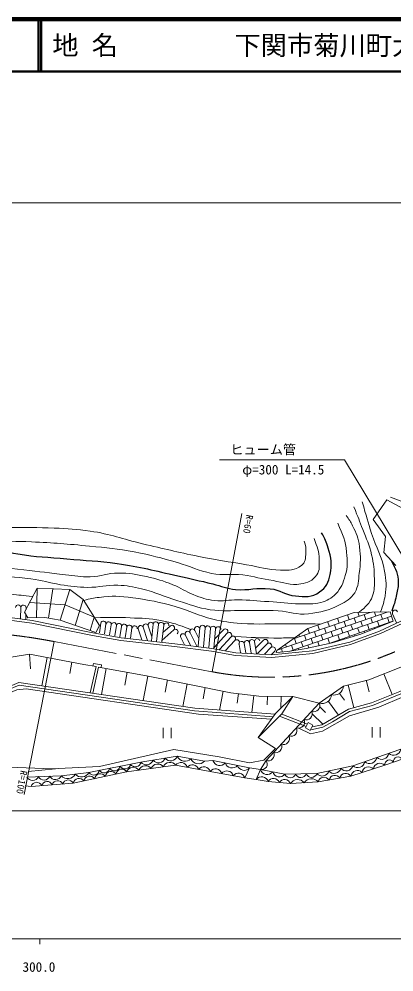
# Model space of a CAD drawing. Units: millimetres, scale not verified. Extents: x 40000 to 680011, y 20000 to 380000.
# Drawn here: x 364062 to 435372, y 198715 to 380000 of the extents above; entities that cross this region are included whole.
import ezdxf
from ezdxf.enums import TextEntityAlignment as Align

# ---------------------------------------------------------------- set-up
doc = ezdxf.new("R2010")
doc.units = ezdxf.units.MM
doc.header["$LTSCALE"] = 1000
doc.linetypes.add('CHAIN', pattern=[18.5, 12, -1.5, 3.5, -1.5])
for name, color, linetype, lineweight in [('M-BGD', 7, 'Continuous', 13), ('M-BGD-HTXT', 7, 'Continuous', 13), ('M-BMK', 2, 'CHAIN', 13), ('M-TTL', 2, 'Continuous', 140), ('M-TTL-BAND', 7, 'Continuous', 13), ('M-TTL-LINE', 7, 'Continuous', 50)]:
    doc.layers.add(name, color=color, linetype=linetype, lineweight=lineweight)
doc.layers.add('M-TTL-TXT', color=7, linetype='Continuous')
doc.styles.add('ＭＳ ゴシック', font='')
doc.styles.get('ＭＳ ゴシック').set_extended_font_data('MS Gothic')

msp = doc.modelspace()

# ---------------------------------------------------------------- linework, layer by layer
at = {"layer": 'M-BGD'}
for p, q in [((365100, 267139), (367489, 271759)), ((367489, 271759), (367350, 266093)), ((367489, 271759), (373727, 271445)), ((370486, 271608), (369635, 266015)), ((373727, 271445), (371887, 265632)), ((373727, 271445), (376257, 269573)), ((366074, 269023), (372807, 268539)), ((372807, 268539), (378367, 266222)), ((376276, 269558), (374725, 264656)), ((376257, 269573), (379386, 264603)), ((364395, 268023), (364323, 265970)), ((365714, 266061), (365100, 267139)), ((365349, 266702), (365319, 265837)), ((365395, 267987), (365384, 267689)), ((434302, 267242), (413177, 259931)), ((431065, 267180), (416080, 261994)), ((418983, 264057), (427829, 267118)), ((427829, 267118), (418983, 264057)), ((426543, 266673), (426870, 265728)), ((427829, 267118), (434625, 267248)), ((428501, 267131), (428760, 266382)), ((429705, 266709), (430032, 265764)), ((430604, 267171), (430650, 267036)), ((431655, 267191), (431922, 266418)), ((432867, 266745), (433194, 265800)), ((433757, 267231), (433812, 267072)), ((434625, 267248), (435248, 265458)), ((435119, 266865), (435844, 265154)), ((368985, 266126), (365714, 266061)), ((371887, 265632), (368985, 266126)), ((378692, 263292), (371887, 265632)), ((378367, 266222), (377562, 263680)), ((379610, 265053), (379337, 263259)), ((380599, 264902), (380317, 263054)), ((381587, 264751), (381297, 262849)), ((389601, 264903), (389230, 261727)), ((390594, 264787), (390224, 261612)), ((434921, 266398), (415612, 259716)), ((420873, 264711), (421200, 263766)), ((422763, 265365), (423090, 264420)), ((435153, 265420), (422865, 261168)), ((424035, 264747), (424362, 263802)), ((424653, 266019), (424980, 265074)), ((425925, 265401), (426252, 264456)), ((427197, 264783), (427524, 263838)), ((427815, 266055), (428142, 265110)), ((429087, 265437), (429414, 264492)), ((435248, 265458), (429100, 262993)), ((430359, 264819), (430686, 263874)), ((430977, 266091), (431304, 265146)), ((432249, 265473), (432576, 264528)), ((433521, 264855), (433549, 264777)), ((434139, 266127), (434466, 265182)), ((379386, 264603), (378692, 263292)), ((382576, 264600), (382278, 262644)), ((383565, 264450), (383258, 262439)), ((384553, 264299), (384249, 262302)), ((385542, 264148), (385243, 262187)), ((386732, 263966), (387397, 261929)), ((387683, 264277), (388491, 261803)), ((388633, 264587), (389319, 262487)), ((391587, 264671), (391217, 261497)), ((393484, 263791), (391246, 261745)), ((392809, 264529), (391423, 263262)), ((396590, 263249), (397894, 260685)), ((397481, 263703), (398285, 262122)), ((398463, 264202), (398161, 260670)), ((399459, 264117), (399155, 260550)), ((400456, 264032), (400148, 260430)), ((401452, 263947), (401139, 260284)), ((403662, 263135), (401155, 260468)), ((402934, 263820), (401292, 262074)), ((413069, 259855), (418983, 264057)), ((418983, 264057), (419310, 263112)), ((420255, 263439), (420582, 262494)), ((422145, 264093), (422472, 263148)), ((423417, 263475), (423744, 262530)), ((429100, 262993), (423601, 261333)), ((425307, 264129), (425634, 263184)), ((426579, 263511), (426906, 262566)), ((427851, 262893), (427938, 262643)), ((428469, 264165), (428796, 263220)), ((429741, 263547), (429831, 263287)), ((431631, 264201), (431690, 264032)), ((394807, 262343), (395503, 260975)), ((395699, 262796), (396698, 260830)), ((404391, 262450), (402163, 260080)), ((405120, 261765), (403333, 259864)), ((406893, 261197), (407205, 259410)), ((407878, 261369), (408230, 259355)), ((408863, 261542), (409255, 259300)), ((410567, 261840), (409072, 260348)), ((411273, 261132), (409405, 259269)), ((416475, 262131), (416802, 261186)), ((417284, 262850), (417420, 262458)), ((417747, 261513), (418074, 260568)), ((418365, 262785), (418692, 261840)), ((423601, 261333), (418646, 260218)), ((419637, 262167), (419964, 261222)), ((420909, 261549), (421173, 260787)), ((421527, 262821), (421854, 261876)), ((422799, 262203), (423126, 261258)), ((424071, 261585), (424106, 261486)), ((424689, 262857), (425016, 261912)), ((425961, 262239), (426022, 262064)), ((405908, 261025), (406180, 259465)), ((411979, 260424), (410749, 259197)), ((412685, 259716), (412092, 259124)), ((412991, 259465), (413069, 259855)), ((415196, 259647), (412991, 259465)), ((413967, 260205), (414189, 259564)), ((414736, 261040), (414912, 260532)), ((418646, 260218), (415196, 259647)), ((415857, 260859), (416184, 259914)), ((417129, 260241), (417219, 259982)), ((419019, 260895), (419210, 260345)), ((360146, 258196), (366046, 259188)), ((366046, 259188), (376397, 257230)), ((366046, 259188), (366250, 256406)), ((369380, 258561), (368363, 253154)), ((374102, 257664), (373695, 255508)), ((376397, 257230), (378709, 256809)), ((378709, 256809), (377587, 251806)), ((379201, 256720), (378083, 251733)), ((378115, 256917), (378205, 257409)), ((379747, 257129), (378205, 257409)), ((379201, 256720), (388330, 255058)), ((379657, 256637), (379747, 257129)), ((380641, 256458), (379737, 251491)), ((384614, 255734), (384162, 253251)), ((430575, 254316), (436969, 256812)), ((388587, 255007), (387649, 250335)), ((388330, 255058), (404366, 251840)), ((392324, 254257), (391855, 251921)), ((425759, 253101), (430575, 254316)), ((430117, 254200), (430666, 252027)), ((433477, 255449), (435025, 251483)), ((364094, 253272), (359299, 251288)), ((397464, 248395), (364094, 253272)), ((396062, 253507), (395204, 249231)), ((399483, 252820), (399053, 250682)), ((402903, 252134), (402183, 248544)), ((426639, 253323), (427736, 248975)), ((404366, 251840), (409675, 251197)), ((405793, 251667), (405573, 249850)), ((408701, 251315), (408310, 248085)), ((409675, 251197), (416111, 251143)), ((411296, 251183), (411283, 249557)), ((413899, 251161), (413880, 248893)), ((416111, 251143), (414046, 247791)), ((421174, 249835), (416111, 251143)), ((422928, 250185), (424814, 247575)), ((425016, 251694), (425959, 250389)), ((436713, 251629), (431264, 249415)), ((412430, 247276), (397464, 248395)), ((421273, 249133), (422361, 248058)), ((431264, 249415), (426944, 248242)), ((414046, 247791), (409541, 243340)), ((418689, 245421), (413619, 247369)), ((418922, 245867), (414021, 247750)), ((419839, 247850), (421866, 245849)), ((426944, 248242), (423687, 246310)), ((391466, 245176), (391466, 243176)), ((392966, 243176), (392966, 245176)), ((419888, 244812), (419514, 244881)), ((421864, 245268), (419888, 244812)), ((423687, 246310), (421864, 245268)), ((431254, 245302), (431254, 243302)), ((432754, 243302), (432754, 245302)), ((407927, 237548), (406987, 235645)), ((409972, 237219), (407927, 237548)), ((370992, 237372), (365765, 236875)), ((409196, 235339), (409972, 237219)), ((406987, 235645), (409196, 235339))]:
    msp.add_line(p, q, dxfattribs=at)
for points in [[(431449, 284791), (434040, 288540), (437880, 286437), (441965, 283114), (442666, 281834), (441843, 279487), (442666, 276805), (442696, 273361), (443732, 272111)], [(447217, 271573), (447786, 273818), (447542, 275799), (445348, 276409), (443702, 276439), (442910, 279853), (443793, 281560), (442483, 284181), (437789, 287930), (434710, 289058)], [(435747, 276013), (433461, 278542), (433766, 281560), (431449, 284791)], [(464327, 273830), (461355, 269998), (458504, 266898), (454105, 262844), (450097, 259698), (446169, 257079), (442000, 255048), (436500, 252082), (431104, 249889), (426749, 248708), (421677, 245738), (419877, 245323), (419756, 245345)], [(444615, 270387), (437659, 265885), (432618, 263548), (426985, 261463), (419891, 259817), (412104, 259049), (405312, 259415), (400718, 260260), (393692, 261110), (383485, 262290), (378121, 263208), (366565, 265571), (354605, 267163)], [(354566, 266664), (366482, 265078), (378028, 262717), (383414, 261794), (393633, 260614), (400642, 259765), (405253, 258917), (412115, 258548), (419973, 259323), (427129, 260983), (432810, 263086), (437901, 265447), (444864, 269953)], [(417253, 245119), (419473, 244044), (421764, 244520), (426926, 247444), (432517, 249085), (437281, 251102), (443813, 254472), (447911, 249147), (445581, 247441), (445625, 246843)], [(356957, 251757), (359106, 250544), (363626, 252363), (365389, 252556), (398208, 247734), (412071, 246788)], [(412749, 247754), (397519, 248892), (364030, 253787), (359326, 251841), (357993, 252552)], [(409972, 237219), (411062, 238937), (421174, 249835), (425759, 253101)], [(416111, 251143), (412866, 247871), (409541, 243340), (412840, 241194), (410641, 239022), (407905, 238486), (402113, 239639), (393505, 241060), (379373, 237815), (370256, 237333), (362264, 237655), (355453, 238942), (348454, 241007), (342876, 242884), (342126, 246048)], [(409972, 237219), (414642, 236331), (420703, 236456), (427550, 237932), (436688, 241073), (445953, 246286)], [(365554, 235802), (372112, 236044), (377353, 236679), (387247, 238653), (394156, 239757), (399326, 238794), (400948, 238935), (407927, 237548)], [(406987, 235645), (393850, 238042), (384520, 236796), (374368, 234611), (366378, 234023), (365227, 234146)], [(436908, 239220), (433611, 238027), (427173, 235985), (420955, 234855), (415678, 234541), (411439, 234949), (409196, 235339)]]:
    msp.add_lwpolyline(points, dxfattribs=at)
msp.add_lwpolyline([(419066, 246143), (419936, 245688), (419405, 244674), (418536, 245128)], close=True, dxfattribs=at)
for centre, radius, start, end in [((363896, 268040), 500, 357.97681, 177.97681), ((364895, 268005), 500, 357.97681, 177.97681), ((435579, 267060), 500, 22.95364, 202.95364), ((380105, 264977), 500, 351.32754, 171.32754), ((381093, 264826), 500, 351.32754, 171.32754), ((382082, 264676), 500, 351.32754, 171.32754), ((383070, 264525), 500, 351.32754, 171.32754), ((384059, 264374), 500, 351.32754, 171.32754), ((385047, 264223), 500, 351.32754, 171.32754), ((388158, 264432), 500, 18.08345, 198.08345), ((389109, 264742), 500, 18.08345, 198.08345), ((390098, 264845), 500, 353.34557, 173.34557), ((391091, 264729), 500, 353.34557, 173.34557), ((392084, 264613), 500, 353.34557, 173.34557), ((386036, 264073), 500, 351.32754, 171.32754), ((387207, 264122), 500, 18.08345, 198.08345), ((393146, 264160), 500, 312.43623, 132.43623), ((393821, 263422), 500, 312.43623, 132.43623), ((395253, 262570), 500, 26.95218, 206.95218), ((396144, 263023), 500, 26.95218, 206.95218), ((397036, 263476), 500, 26.95218, 206.95218), ((397927, 263929), 500, 26.95218, 206.95218), ((398961, 264159), 500, 355.12073, 175.12073), ((399957, 264074), 500, 355.12073, 175.12073), ((400954, 263989), 500, 355.12073, 175.12073), ((401950, 263904), 500, 355.12073, 175.12073), ((403298, 263478), 500, 316.77147, 136.77147), ((404027, 262793), 500, 316.77147, 136.77147), ((404755, 262108), 500, 316.77147, 136.77147), ((405484, 261423), 500, 316.77147, 136.77147), ((406400, 261111), 500, 9.92625, 189.92625), ((407385, 261283), 500, 9.92625, 189.92625), ((408370, 261456), 500, 9.92625, 189.92625), ((409355, 261628), 500, 9.92625, 189.92625), ((410920, 261486), 500, 314.92451, 134.92451), ((411626, 260778), 500, 314.92451, 134.92451), ((412332, 260070), 500, 314.92451, 134.92451), ((423995, 253152), 1765, 252.57348, 358.35325), ((421703, 251519), 1765, 252.57348, 358.35325), ((420118, 249366), 1156, 250.35485, 23.92536), ((417229, 246253), 1156, 250.35485, 23.92536), ((418674, 247810), 1156, 250.35485, 23.92536), ((415784, 244696), 1156, 250.35485, 23.92536), ((414340, 243139), 1156, 250.35485, 23.92536), ((412895, 241582), 1156, 250.35485, 23.92536), ((390603, 239819), 1321, 217.13351, 341.03184), ((392906, 240187), 1321, 217.13351, 341.03184), ((395610, 240386), 1585, 203.38174, 315.50477), ((411450, 240026), 1156, 250.35485, 23.92536), ((430752, 239765), 1392, 228.77981, 349.15), ((433036, 240550), 1392, 228.77981, 349.15), ((435321, 241335), 1392, 228.77981, 349.15), ((436152, 238735), 899, 32.68475, 187.10612), ((382226, 238036), 1077, 211.7755, 350.79202), ((384205, 238430), 1077, 211.7755, 350.79202), ((385771, 236319), 1339, 36.10349, 159.1047), ((386183, 238825), 1077, 211.7755, 350.79202), ((388104, 236630), 1339, 36.10349, 159.1047), ((388300, 239451), 1321, 217.13351, 341.03184), ((390436, 236942), 1339, 36.10349, 159.1047), ((392769, 237253), 1339, 36.10349, 159.1047), ((394849, 237316), 1235, 15.31694, 144.00122), ((397039, 236917), 1235, 15.31694, 144.00122), ((398196, 239905), 1585, 203.38174, 315.50477), ((399228, 236517), 1235, 15.31694, 144.00122), ((402238, 239346), 1355, 197.66559, 319.86298), ((404565, 238884), 1355, 197.66559, 319.86298), ((406892, 238422), 1355, 197.66559, 319.86298), ((410188, 238287), 1089, 258.54543, 36.66728), ((426277, 238296), 1323, 220.26498, 344.06809), ((428467, 238980), 1392, 228.77981, 349.15), ((430559, 236477), 1255, 43.84053, 171.34432), ((432706, 237157), 1255, 43.84053, 171.34432), ((434503, 238138), 899, 32.68475, 187.10612), ((366628, 236346), 1204, 206.87803, 337.35372), ((368814, 236427), 1204, 206.87803, 337.35372), ((371000, 236508), 1204, 206.87803, 337.35372), ((373315, 237090), 1594, 221.0201, 332.78701), ((375935, 237408), 1594, 221.0201, 332.78701), ((377502, 234855), 1120, 34.18522, 170.11296), ((378268, 237246), 1077, 211.7755, 350.79202), ((379533, 235293), 1120, 34.18522, 170.11296), ((380247, 237641), 1077, 211.7755, 350.79202), ((381563, 235730), 1120, 34.18522, 170.11296), ((383594, 236167), 1120, 34.18522, 170.11296), ((401418, 236118), 1235, 15.31694, 144.00122), ((403607, 235718), 1235, 15.31694, 144.00122), ((405797, 235319), 1235, 15.31694, 144.00122), ((410219, 234577), 1275, 16.93769, 143.3158), ((411263, 237644), 1359, 198.2335, 320.2221), ((413598, 237200), 1359, 198.2335, 320.2221), ((415644, 236731), 1079, 201.75985, 340.61477), ((417665, 236773), 1079, 201.75985, 340.61477), ((419685, 236815), 1079, 201.75985, 340.61477), ((421713, 237312), 1323, 220.26498, 344.06809), ((422070, 234608), 1142, 33.09336, 167.51633), ((423995, 237804), 1323, 220.26498, 344.06809), ((424143, 234985), 1142, 33.09336, 167.51633), ((426216, 235361), 1142, 33.09336, 167.51633), ((428413, 235796), 1255, 43.84053, 171.34432), ((367403, 233731), 1066, 24.30121, 164.1095), ((369401, 233878), 1066, 24.30121, 164.1095), ((371399, 234025), 1066, 24.30121, 164.1095), ((373396, 234172), 1066, 24.30121, 164.1095), ((375472, 234418), 1120, 34.18522, 170.11296), ((412455, 234389), 1160, 17.85878, 151.1404), ((414574, 234185), 1160, 17.85878, 151.1404), ((417051, 233724), 1597, 37.58043, 149.23246), ((419689, 233881), 1597, 37.58043, 149.23246)]:
    msp.add_arc(centre, radius, start, end, dxfattribs=at)
for points, knots in [([(253802, 300663), (255913, 299242), (256552, 298846), (258390, 297808), (260900, 296390), (262371, 295691), (265051, 294631), (268145, 293408), (270076, 293321), (273250, 292325), (277798, 290898), (280227, 289737), (284780, 288328), (288807, 287082), (291120, 286582), (295183, 285458), (298506, 284539), (300434, 284236), (303689, 283101), (305588, 282439), (306565, 281842), (308455, 281154), (310115, 280550), (311005, 279969), (312760, 279770), (315954, 279409), (317799, 279896), (320959, 280488), (324594, 281168), (326452, 282262), (330029, 283204), (332405, 283829), (333732, 284300), (336178, 284536), (339448, 284852), (341305, 284451), (344582, 284229), (348471, 283965), (350629, 283531), (354523, 283357), (360863, 283075), (364427, 283399), (370768, 283152), (373437, 283049), (374940, 282978), (377583, 282589), (381536, 282007), (383634, 281091), (387524, 280180), (391699, 279203), (394031, 278618), (398234, 277772), (401780, 277058), (403789, 276782), (407356, 276183), (409874, 275760), (411259, 275192), (413813, 275158), (415391, 275137), (416487, 275094), (417758, 276030), (418564, 276622), (418560, 277440), (418630, 278438), (418692, 279328), (418568, 279775), (418271, 280693)], [0, 0, 0, 0, 1, 1, 1, 2, 2, 2, 3, 3, 3, 4, 4, 4, 5, 5, 5, 6, 6, 6, 7, 7, 7, 8, 8, 8, 9, 9, 9, 10, 10, 10, 11, 11, 11, 12, 12, 12, 13, 13, 13, 14, 14, 14, 15, 15, 15, 16, 16, 16, 17, 17, 17, 18, 18, 18, 19, 19, 19, 20, 20, 20, 21, 21, 21, 22, 22, 22, 22]), ([(420167, 281154), (420799, 279504), (421144, 278796), (421140, 277208), (421138, 276033), (421363, 275191), (420679, 274236), (419892, 273136), (418989, 272777), (417656, 272545), (415611, 272188), (414428, 272839), (412378, 273160), (410124, 273512), (408902, 273955), (406638, 274236), (404331, 274523), (402978, 274109), (400694, 274543), (398076, 275041), (396750, 275866), (394186, 276593), (391010, 277495), (389226, 278006), (385987, 278643), (382701, 279289), (380812, 279377), (377481, 279719), (373168, 280161), (370743, 280346), (366412, 280539), (360712, 280793), (357508, 280550), (351807, 280795), (348099, 280955), (346038, 281375), (342327, 281461), (339163, 281535), (337360, 281630), (334231, 281154), (331208, 280694), (329665, 279771), (326749, 278848), (324522, 278143), (323336, 277532), (321061, 277003), (318527, 276414), (317049, 276056), (314451, 276183), (312016, 276302), (310719, 276960), (308404, 277721), (305797, 278577), (304529, 279558), (301947, 280488), (300094, 281155), (299053, 281549), (297130, 281974), (294604, 282532), (293123, 282470), (290571, 282896), (287330, 283438), (285559, 283980), (282321, 284536), (280644, 284824), (279668, 284794), (278016, 285202), (275166, 285908), (273934, 287287), (271252, 288482), (270359, 288880), (269871, 289139), (268946, 289455), (267645, 289901), (266889, 290062), (265564, 290429), (263939, 290880), (263413, 291010), (261388, 291526)], [0, 0, 0, 0, 1, 1, 1, 2, 2, 2, 3, 3, 3, 4, 4, 4, 5, 5, 5, 6, 6, 6, 7, 7, 7, 8, 8, 8, 9, 9, 9, 10, 10, 10, 11, 11, 11, 12, 12, 12, 13, 13, 13, 14, 14, 14, 15, 15, 15, 16, 16, 16, 17, 17, 17, 18, 18, 18, 19, 19, 19, 20, 20, 20, 21, 21, 21, 22, 22, 22, 23, 23, 23, 24, 24, 24, 25, 25, 25, 26, 26, 26, 26]), ([(427751, 287201), (428590, 285136), (428810, 284588), (429442, 282896), (430140, 281028), (430706, 280027), (431133, 278079), (431521, 276309), (431639, 275280), (431645, 273467), (431650, 272199), (431719, 271432), (431287, 270239), (430756, 268774), (430028, 268226), (428777, 267136)], [0, 0, 0, 0, 1, 1, 1, 2, 2, 2, 3, 3, 3, 4, 4, 4, 5, 5, 5, 5]), ([(429339, 288174), (430163, 285254), (430391, 284477), (431133, 282128), (432026, 279303), (433097, 277874), (433593, 274953), (433898, 273157), (434001, 272086), (433695, 270290), (433485, 269059), (433341, 268545), (432826, 267213)], [0, 0, 0, 0, 1, 1, 1, 2, 2, 2, 3, 3, 3, 4, 4, 4, 4]), ([(326701, 269067), (328050, 269893), (328560, 270126), (329824, 270649), (332077, 271581), (333518, 271575), (335922, 271981), (340519, 272759), (343115, 273106), (347759, 273519), (351790, 273877), (354064, 273977), (358110, 273929), (361317, 273890), (363131, 273939), (366309, 273519), (368535, 273224), (369727, 272730), (371946, 272391), (373954, 272085), (375090, 271888), (377122, 271879), (379369, 271868), (380614, 272344), (382861, 272289), (384644, 272245), (385633, 271973), (387371, 271571), (390140, 270931), (391564, 270126), (394289, 269317), (396677, 268607), (397974, 267996), (400438, 267626), (402853, 267263), (404247, 267510), (406690, 267472), (409291, 267431), (410753, 267553), (413351, 267421), (415601, 267306), (416856, 266576), (419091, 266857), (421486, 267158), (422899, 267423), (425035, 268548), (426307, 269218), (427163, 269622), (427905, 270854), (428678, 272139), (428604, 273104), (428776, 274595), (429001, 276543), (429107, 277675), (428827, 279617), (428592, 281245), (428272, 282163), (427495, 283614), (427070, 284407), (426889, 284723), (426265, 285561)], [0, 0, 0, 0, 1, 1, 1, 2, 2, 2, 3, 3, 3, 4, 4, 4, 5, 5, 5, 6, 6, 6, 7, 7, 7, 8, 8, 8, 9, 9, 9, 10, 10, 10, 11, 11, 11, 12, 12, 12, 13, 13, 13, 14, 14, 14, 15, 15, 15, 16, 16, 16, 17, 17, 17, 18, 18, 18, 19, 19, 19, 20, 20, 20, 20]), ([(424676, 284075), (425684, 281764), (426176, 280825), (426367, 278592), (426516, 276854), (426617, 275803), (426111, 274134), (425667, 272668), (425370, 271760), (424318, 270649), (423430, 269712), (422689, 269364), (421448, 269009), (419944, 268579), (419015, 268742), (417451, 268753), (415144, 268769), (413860, 269013), (411558, 269163), (409257, 269313), (407971, 269490), (405665, 269522), (403943, 269545), (402966, 269144), (401258, 269368), (399630, 269581), (398742, 269907), (397210, 270495), (395630, 271101), (394888, 271769), (393315, 272391), (391407, 273145), (390297, 273488), (388293, 273929), (386244, 274379), (385062, 274613), (382964, 274595), (380844, 274576), (379702, 273960), (377583, 273877), (375736, 273806), (374708, 274100), (372869, 274287), (369781, 274601), (368063, 274877), (364977, 275210), (361638, 275569), (359771, 275820), (356419, 276030), (353202, 276231), (351393, 276351), (348169, 276286), (344960, 276221), (343157, 276111), (339970, 275722), (336341, 275279), (334297, 275006), (330746, 274134), (327562, 273351), (325901, 272493), (322803, 271418), (321099, 270826), (320212, 270258), (318448, 269880), (316604, 269485), (315807, 269504), (313634, 269530)], [0, 0, 0, 0, 1, 1, 1, 2, 2, 2, 3, 3, 3, 4, 4, 4, 5, 5, 5, 6, 6, 6, 7, 7, 7, 8, 8, 8, 9, 9, 9, 10, 10, 10, 11, 11, 11, 12, 12, 12, 13, 13, 13, 14, 14, 14, 15, 15, 15, 16, 16, 16, 17, 17, 17, 18, 18, 18, 19, 19, 19, 20, 20, 20, 21, 21, 21, 22, 22, 22, 22]), ([(349677, 271163), (351651, 271580), (352369, 271635), (354113, 271725), (357421, 271896), (359228, 270983), (362517, 270598), (364131, 270409), (364649, 270347), (366652, 270140)], [0, 0, 0, 0, 1, 1, 1, 2, 2, 2, 3, 3, 3, 3]), ([(421418, 264900), (418464, 264934), (417720, 264941), (415350, 264961), (411807, 264991), (409816, 264788), (406280, 265012), (404178, 265145), (403002, 265355), (400950, 265832), (398071, 266502), (396630, 267472), (393776, 268240), (390661, 269080), (388882, 269487), (385680, 269880), (383216, 270183), (381782, 270338), (379325, 269983), (378162, 269814), (377701, 269749), (376377, 269383)], [0, 0, 0, 0, 1, 1, 1, 2, 2, 2, 3, 3, 3, 4, 4, 4, 5, 5, 5, 6, 6, 6, 7, 7, 7, 7]), ([(378447, 266095), (381659, 266181), (382577, 266219), (385218, 266088), (387506, 265975), (388810, 266005), (391060, 265576), (393330, 265143), (394185, 264824), (396727, 263880)], [0, 0, 0, 0, 1, 1, 1, 2, 2, 2, 3, 3, 3, 3]), ([(405055, 262508), (408645, 262328), (409609, 262251), (412531, 262245), (414080, 262242), (414591, 262240), (416495, 262290)], [0, 0, 0, 0, 1, 1, 1, 2, 2, 2, 2])]:
    msp.add_open_spline(points, degree=3, knots=knots, dxfattribs=at)
at = {"layer": 'M-BGD', "lineweight": 25}
for points, knots in [([(342790, 279117), (343673, 279078), (344602, 279033), (345709, 279053), (348452, 279102), (349989, 279110), (352730, 279207), (354793, 279280), (355952, 279640), (358008, 279463), (360312, 279264), (361514, 278592), (363799, 278233), (367434, 277661), (369512, 277661), (373176, 277311), (376898, 276955), (379005, 276956), (382708, 276439), (387260, 275804), (389746, 275063), (394237, 274082), (396846, 273513), (398302, 273166), (400899, 272545), (402604, 272137), (403508, 271613), (405255, 271469), (407809, 271258), (409268, 271916), (411814, 271623), (413759, 271398), (414681, 270413), (416631, 270239), (418450, 270077), (419759, 269943), (421243, 271008), (422476, 271892), (422974, 272845), (423241, 274338), (423588, 276274), (423462, 277481), (422883, 279360), (422516, 280551), (422302, 281061), (421602, 282281)], [0, 0, 0, 0, 1, 1, 1, 2, 2, 2, 3, 3, 3, 4, 4, 4, 5, 5, 5, 6, 6, 6, 7, 7, 7, 8, 8, 8, 9, 9, 9, 10, 10, 10, 11, 11, 11, 12, 12, 12, 13, 13, 13, 14, 14, 14, 15, 15, 15, 15]), ([(434839, 277018), (435677, 275295), (436226, 274494), (436202, 272741), (436189, 271731), (436009, 271175), (435796, 270188), (435553, 269059), (435414, 268665), (434977, 267348)], [0, 0, 0, 0, 1, 1, 1, 2, 2, 2, 3, 3, 3, 3])]:
    msp.add_open_spline(points, degree=3, knots=knots, dxfattribs=at)
at = {"layer": 'M-BGD-HTXT'}
for p, q in [((498621, 345030), (242571, 345030)), ((425943, 296132), (402202, 296132)), ((444703, 265086), (425943, 296132)), ((400785, 255823), (406458, 285948)), ((370764, 261558), (365055, 232465)), ((456324, 229393), (155010, 229393))]:
    msp.add_line(p, q, dxfattribs=at)
at = {"layer": 'M-BMK'}
msp.add_line((370764, 261558), (400785, 255823), dxfattribs=at)
for centre, radius, start, end in [((411913, 314914), 60129, 259.33426, 325.37213), ((351812, 164976), 98424, 78.89774, 101.92813)]:
    msp.add_arc(centre, radius, start, end, dxfattribs=at)
at = {"layer": 'M-TTL'}
msp.add_line((680000, 380000), (40000, 380000), dxfattribs=at)
at = {"layer": 'M-TTL-BAND'}
for p, q in [((40000, 205000), (579000, 205000)), ((368000, 205000), (368000, 204000))]:
    msp.add_line(p, q, dxfattribs=at)
at = {"layer": 'M-TTL-LINE'}
for p, q in [((367750, 380000), (367750, 370000)), ((368250, 380000), (368250, 370000)), ((40000, 370000), (680000, 370000))]:
    msp.add_line(p, q, dxfattribs=at)

# ---------------------------------------------------------------- texts
at = {"layer": 'M-BGD-HTXT', "style": 'ＭＳ ゴシック'}
for s, p in [('ヒューム管', (410503, 296632)), ('φ=300 L=14.5', (414322, 292813))]:
    msp.add_text(s, height=1833, dxfattribs=at).set_placement(p, align=Align.BOTTOM_CENTER)
msp.add_text('R=60', height=1320, rotation=259.334, dxfattribs=at).set_placement((406949, 285856), align=Align.BOTTOM_LEFT)
msp.add_text('R=100', height=1320, rotation=258.849, dxfattribs=at).set_placement((363129, 232808), align=Align.BOTTOM_RIGHT)
at = {"layer": 'M-TTL-BAND', "style": 'ＭＳ ゴシック'}
msp.add_text('300.0', height=1833, dxfattribs=at).set_placement((367844, 198195), align=Align.BOTTOM_CENTER)
at = {"layer": 'M-TTL-TXT', "style": 'ＭＳ ゴシック'}
for s, p in [('地 名', (370380, 375000)), ('下関市菊川町大字樅の木', (405024, 375000))]:
    msp.add_text(s, height=3666, dxfattribs=at).set_placement(p, align=Align.MIDDLE_LEFT)

doc.saveas('drawing.dxf')
